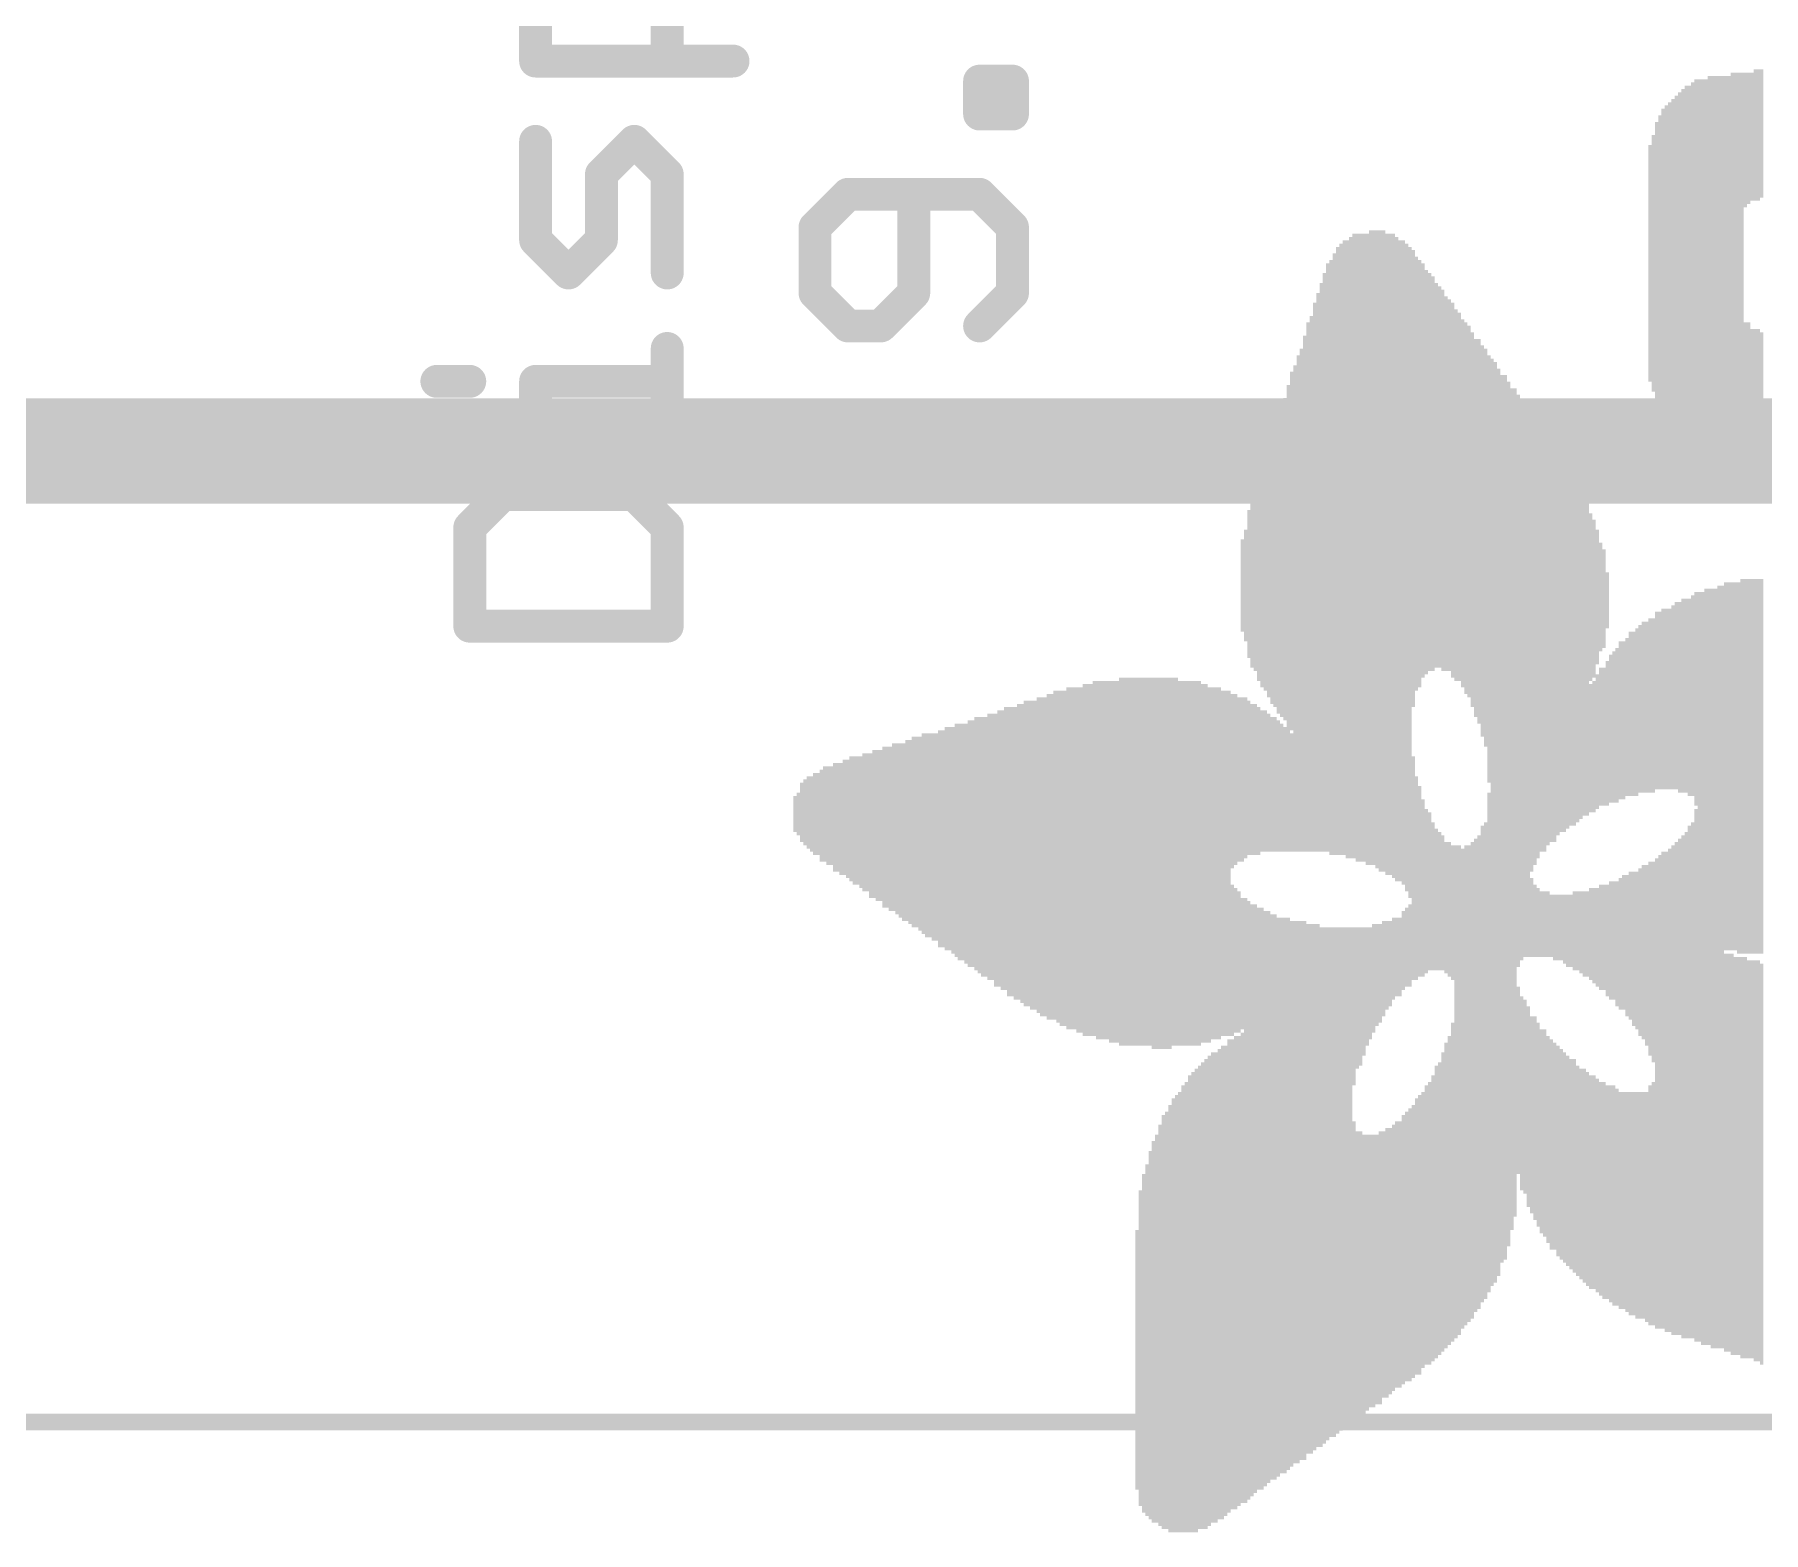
# Model space of a CAD drawing. Extents: x -12.5 to 70.1, y -12.4 to 85.2.
# Drawn here: x 11.55 to 24.9, y 2.15 to 13.72 of the extents above; entities that cross this region are included whole.
import ezdxf

# ---------------------------------------------------------------- set-up
doc = ezdxf.new("R2010")
doc.units = 0
for name, color, linetype in [('16', 132, 'CONTINUOUS'), ('21', 40, 'CONTINUOUS'), ('47', 253, 'CONTINUOUS')]:
    doc.layers.add(name, color=color, linetype=linetype)

# ---------------------------------------------------------------- blocks, each defined once
blk = doc.blocks.new('RECT')
blk.add_solid([(-0.5, -0.5), (0.5, -0.5), (-0.5, 0.5), (0.5, 0.5)])

msp = doc.modelspace()

# ---------------------------------------------------------------- linework, layer by layer
at = {"layer": '16', "const_width": 0.8128}
msp.add_lwpolyline([(34.376, 10.5), (1.25, 10.5)], dxfattribs=at)
at = {"layer": '21', "const_width": 0.254}
for points in [[(15.4201, 13.513), (15.4201, 14.2757)], [(16.437, 14.2757), (16.437, 13.513)], [(16.9454, 13.513), (15.4201, 13.513)], [(18.8498, 13.1038), (18.8498, 13.358)], [(18.8498, 13.358), (19.104, 13.358)], [(19.104, 13.358), (19.104, 13.1038)], [(19.104, 13.1038), (18.8498, 13.1038)], [(15.4201, 12.1301), (15.4201, 12.8928)], [(16.1828, 12.8928), (15.9286, 12.6385)], [(16.437, 12.6385), (16.1828, 12.8928)], [(15.9286, 12.6385), (15.9286, 12.1301)], [(16.437, 11.8759), (16.437, 12.6385)], [(17.8329, 12.4835), (17.5787, 12.2293)], [(18.8498, 12.4835), (17.8329, 12.4835)], [(18.3414, 11.7208), (18.3414, 12.4835)], [(19.104, 12.2293), (18.8498, 12.4835)], [(17.5787, 12.2293), (17.5787, 11.7208)], [(19.104, 11.7208), (19.104, 12.2293)], [(15.6744, 11.8759), (15.4201, 12.1301)], [(15.9286, 12.1301), (15.6744, 11.8759)], [(17.5787, 11.7208), (17.8329, 11.4666)], [(18.0871, 11.4666), (18.3414, 11.7208)], [(18.8498, 11.4666), (19.104, 11.7208)], [(17.8329, 11.4666), (18.0871, 11.4666)], [(16.437, 10.7845), (16.437, 11.2929)], [(14.6575, 11.0387), (14.9117, 11.0387)], [(15.4201, 10.7845), (15.4201, 11.0387)], [(15.4201, 11.0387), (16.437, 11.0387)], [(15.1659, 10.1642), (14.9117, 9.9099)], [(16.1828, 10.1642), (15.1659, 10.1642)], [(16.437, 9.9099), (16.1828, 10.1642)], [(14.9117, 9.9099), (14.9117, 9.1473)], [(16.437, 9.1473), (16.437, 9.9099)], [(14.9117, 9.1473), (16.437, 9.1473)]]:
    msp.add_lwpolyline(points, dxfattribs=at)
at = {"layer": '21', "const_width": 0.127}
for points in [[(15.4201, 13.5765, 1), (15.4201, 13.4495)], [(16.9454, 13.4495, 1), (16.9454, 13.5765)], [(15.3566, 13.513, 1), (15.4836, 13.513)], [(16.3735, 13.513, 1), (16.5005, 13.513)], [(18.9133, 13.358, 1), (18.7863, 13.358)], [(18.8498, 13.4215, 1), (18.8498, 13.2945)], [(19.1675, 13.358, 1), (19.0405, 13.358)], [(19.104, 13.2945, 1), (19.104, 13.4215)], [(18.8498, 13.1673, 1), (18.8498, 13.0403)], [(19.104, 13.0403, 1), (19.104, 13.1673)], [(18.7863, 13.1038, 1), (18.9133, 13.1038)], [(19.0405, 13.1038, 1), (19.1675, 13.1038)], [(15.4836, 12.8928, 1), (15.3566, 12.8928)], [(16.2277, 12.9377, 1), (16.1379, 12.8479)], [(16.2277, 12.8479, 1), (16.1379, 12.9377)], [(15.9921, 12.6385, 1), (15.8651, 12.6385)], [(15.8837, 12.6834, 1), (15.9735, 12.5936)], [(16.5005, 12.6385, 1), (16.3735, 12.6385)], [(16.3921, 12.5936, 1), (16.4819, 12.6834)], [(17.8329, 12.547, 1), (17.8329, 12.42)], [(17.8778, 12.4386, 1), (17.788, 12.5284)], [(18.4049, 12.4835, 1), (18.2779, 12.4835)], [(18.8947, 12.5284, 1), (18.8049, 12.4386)], [(18.8498, 12.42, 1), (18.8498, 12.547)], [(17.6422, 12.2293, 1), (17.5152, 12.2293)], [(17.5338, 12.2742, 1), (17.6236, 12.1844)], [(19.1675, 12.2293, 1), (19.0405, 12.2293)], [(19.0591, 12.1844, 1), (19.1489, 12.2742)], [(15.465, 12.175, 1), (15.3752, 12.0852)], [(15.3566, 12.1301, 1), (15.4836, 12.1301)], [(15.8651, 12.1301, 1), (15.9921, 12.1301)], [(15.9735, 12.0852, 1), (15.8837, 12.175)], [(15.6294, 11.9208, 1), (15.7193, 11.831)], [(15.6294, 11.831, 1), (15.7193, 11.9208)], [(16.3735, 11.8759, 1), (16.5005, 11.8759)], [(17.6236, 11.7657, 1), (17.5338, 11.6759)], [(17.5152, 11.7208, 1), (17.6422, 11.7208)], [(18.2779, 11.7208, 1), (18.4049, 11.7208)], [(18.3863, 11.6759, 1), (18.2964, 11.7657)], [(19.0405, 11.7208, 1), (19.1675, 11.7208)], [(19.1489, 11.6759, 1), (19.0591, 11.7657)], [(17.8329, 11.5301, 1), (17.8329, 11.4031)], [(17.788, 11.4217, 1), (17.8778, 11.5115)], [(18.0422, 11.5115, 1), (18.132, 11.4217)], [(18.0871, 11.4031, 1), (18.0871, 11.5301)], [(18.8049, 11.5115, 1), (18.8947, 11.4217)], [(16.5005, 11.2929, 1), (16.3735, 11.2929)], [(14.6575, 11.1022, 1), (14.6575, 10.9752)], [(14.9117, 10.9752, 1), (14.9117, 11.1022)], [(15.4836, 11.0387, 1), (15.3566, 11.0387)], [(15.4201, 11.1022, 1), (15.4201, 10.9752)], [(16.437, 10.9752, 1), (16.437, 11.1022)], [(15.3566, 10.7845, 1), (15.4836, 10.7845)], [(16.3735, 10.7845, 1), (16.5005, 10.7845)], [(15.1659, 10.2277, 1), (15.1659, 10.1007)], [(15.2108, 10.1193, 1), (15.121, 10.2091)], [(16.2277, 10.2091, 1), (16.1379, 10.1193)], [(16.1828, 10.1007, 1), (16.1828, 10.2277)], [(14.9752, 9.9099, 1), (14.8482, 9.9099)], [(14.8668, 9.9548, 1), (14.9566, 9.865)], [(16.5005, 9.9099, 1), (16.3735, 9.9099)], [(16.3921, 9.865, 1), (16.4819, 9.9548)], [(14.9117, 9.2108, 1), (14.9117, 9.0838)], [(16.437, 9.0838, 1), (16.437, 9.2108)], [(14.8482, 9.1473, 1), (14.9752, 9.1473)], [(16.3735, 9.1473, 1), (16.5005, 9.1473)]]:
    msp.add_lwpolyline(points, format="xyb", dxfattribs=at)
at = {"layer": '47', "const_width": 0.13}
msp.add_lwpolyline([(3, 3), (52.75, 3)], dxfattribs=at)

# ---------------------------------------------------------------- block references
at = {"layer": '21', "yscale": 0.0254, "rotation": 90}
for p, xscale in [((24.384, 11.9634), 2.8194), ((24.4094, 11.9634), 2.8194), ((24.4348, 11.9634), 2.8194), ((24.4602, 11.9634), 2.8194), ((24.4856, 11.9761), 2.8448), ((24.511, 11.9634), 2.8702), ((24.5364, 11.9634), 2.8702), ((24.5618, 11.9634), 2.8702), ((24.5872, 11.9634), 2.8702), ((24.6126, 11.9634), 2.8702), ((24.638, 11.9634), 2.8702), ((24.6634, 11.9634), 2.921), ((24.6888, 11.9634), 2.921), ((24.7142, 11.9634), 2.921), ((24.7396, 11.9634), 2.921), ((24.765, 12.9032), 1.0414), ((24.7904, 12.9159), 1.016), ((24.8158, 12.9286), 0.9906), ((24.8412, 12.9413), 1.016), ((24.8666, 12.9413), 1.016), ((24.892, 12.954), 0.9906), ((24.2316, 11.9634), 2.5654), ((24.257, 11.9634), 2.6162), ((24.2824, 11.9634), 2.667), ((24.3078, 11.9634), 2.7178), ((24.3332, 11.9634), 2.7178), ((24.3586, 11.9634), 2.7686), ((24.1046, 11.9507), 2.286), ((24.13, 11.9634), 2.3622), ((24.1554, 11.9634), 2.413), ((24.1808, 11.9634), 2.4638), ((24.2062, 11.9634), 2.5146), ((24.0792, 11.9507), 2.1844), ((24.0284, 11.9507), 1.8288), ((24.0538, 11.9507), 1.9812), ((21.717, 9.7536), 4.8006), ((21.7424, 9.7663), 4.826), ((21.7678, 9.7536), 4.8514), ((21.7932, 9.7536), 4.8514), ((21.8186, 9.7536), 4.8514), ((21.844, 9.7409), 4.8768), ((21.8694, 9.7536), 4.9022), ((21.8948, 9.7536), 4.9022), ((21.9202, 9.7409), 4.9276), ((21.9456, 9.7282), 4.953), ((21.971, 9.7282), 4.953), ((21.9964, 9.7028), 4.953), ((22.0218, 9.7028), 4.953), ((22.0472, 9.6901), 4.9784), ((22.0726, 9.6647), 4.9784), ((21.59, 9.7028), 4.6482), ((21.6154, 9.7282), 4.699), ((21.6408, 9.7409), 4.7244), ((21.6662, 9.7536), 4.7498), ((21.6916, 9.7409), 4.7752), ((22.098, 9.652), 4.953), ((22.1234, 9.6393), 4.9784), ((22.1488, 9.6012), 5.0038), ((22.1742, 9.5631), 5.0292), ((22.1996, 10.287), 3.5306), ((21.5392, 9.6774), 4.5466), ((21.5646, 9.6774), 4.5974), ((22.225, 10.3251), 3.3528), ((22.2504, 10.3251), 3.302), ((22.2758, 10.3505), 3.2004), ((22.3012, 10.3378), 3.1242), ((21.4884, 9.6012), 4.3942), ((21.5138, 9.6393), 4.4704), ((22.3266, 10.3378), 3.0734), ((22.352, 10.3251), 3.048), ((22.3774, 10.3124), 2.9718), ((22.4028, 10.2997), 2.9464), ((21.4376, 9.525), 4.2418), ((21.463, 9.5631), 4.318), ((22.4282, 10.2743), 2.9464), ((22.4536, 10.2489), 2.8956), ((22.479, 10.2362), 2.8702), ((22.5044, 10.1981), 2.8956), ((21.3868, 9.4488), 4.0894), ((21.4122, 9.4742), 4.1402), ((22.5298, 10.16), 2.8702), ((22.5552, 10.1473), 2.8448), ((22.5806, 10.0965), 2.8448), ((22.606, 10.0584), 2.8702), ((24.765, 10.9982), 0.9906), ((24.7904, 10.9982), 0.9906), ((21.3614, 9.398), 3.9878), ((22.6314, 10.033), 2.8702), ((22.6568, 9.9695), 2.8956), ((22.6822, 9.906), 2.921), ((22.7076, 9.8806), 2.9718), ((24.8158, 10.9728), 0.9398), ((24.8412, 10.9728), 0.9398), ((24.8666, 10.9601), 0.9652), ((24.892, 10.9474), 0.9398), ((21.3106, 9.3218), 3.8354), ((21.336, 9.3472), 3.8862), ((22.733, 9.8044), 3.0226), ((22.7584, 9.7536), 3.0734), ((22.7838, 9.5885), 3.302), ((21.2598, 9.7282), 2.7686), ((21.2852, 9.2837), 3.7592), ((22.8092, 7.6327), 7.1628), ((22.8346, 7.6327), 7.112), ((22.86, 7.6327), 7.0104), ((22.8854, 7.6581), 6.858), ((22.9108, 7.6708), 6.8326), ((21.2344, 9.2075), 3.6068), ((22.9362, 7.6962), 6.6802), ((22.9616, 7.7343), 6.5024), ((22.987, 7.7851), 6.4008), ((21.1836, 9.652), 2.413), ((21.209, 9.6647), 2.4892), ((23.0124, 8.7249), 4.4196), ((23.0378, 8.7249), 4.318), ((23.0632, 8.7249), 4.2672), ((23.0886, 8.7122), 4.2418), ((21.1582, 9.6266), 2.3114), ((23.114, 9.017), 3.5306), ((23.1394, 9.0297), 3.4544), ((23.1648, 9.0297), 3.3528), ((21.1074, 9.5885), 2.0828), ((21.1328, 9.6012), 2.159), ((23.1902, 9.0424), 3.2766), ((23.2156, 9.0297), 3.2512), ((23.241, 9.0297), 3.1496), ((23.2664, 9.017), 3.0734), ((23.2918, 9.017), 3.0734), ((21.0566, 9.5504), 1.8034), ((21.082, 9.5631), 1.9304), ((23.3172, 9.017), 2.9718), ((23.3426, 9.0043), 2.8956), ((23.368, 9.0043), 2.8956), ((21.0058, 9.5123), 1.5748), ((21.0312, 9.5377), 1.7272), ((23.3934, 8.9916), 2.8194), ((23.4188, 8.9662), 2.7178), ((23.4442, 8.9662), 2.7178), ((20.9804, 9.4996), 1.397), ((23.4696, 8.9408), 2.6162), ((23.495, 8.9281), 2.54), ((23.5204, 8.9281), 2.4892), ((20.9296, 9.4742), 1.143), ((20.955, 9.4869), 1.3208), ((23.5458, 8.89), 2.413), ((23.5712, 9.3726), 1.2954), ((20.9042, 9.4615), 0.8636), ((23.5966, 9.3599), 1.2192), ((23.622, 9.3726), 1.0414), ((20.8788, 9.4615), 0.7112), ((23.6474, 9.3726), 0.8382), ((23.6728, 9.3599), 0.762), ((23.6982, 9.3472), 0.4318), ((24.6126, 8.0645), 2.8448), ((24.638, 8.0645), 2.8448), ((24.6634, 8.0645), 2.8448), ((24.6888, 8.0645), 2.8448), ((24.7142, 8.0518), 2.8702), ((24.7396, 8.0645), 2.8956), ((24.765, 8.0645), 2.8956), ((24.7904, 8.0645), 2.8956), ((24.8158, 8.0645), 2.8956), ((24.8412, 8.0645), 2.8956), ((24.8666, 8.0645), 2.8956), ((24.892, 8.0645), 2.8956), ((24.2824, 8.6106), 1.4986), ((24.3078, 8.6106), 1.4986), ((24.3332, 8.5979), 1.524), ((24.3586, 8.6106), 1.5494), ((24.384, 8.5852), 1.651), ((24.4094, 6.5151), 5.7912), ((24.4348, 6.5024), 5.8166), ((24.4602, 6.5151), 5.842), ((24.4856, 6.5151), 5.842), ((24.511, 6.5024), 5.8674), ((24.5364, 6.5024), 5.8674), ((24.5618, 6.5151), 5.8928), ((24.5872, 6.5151), 5.8928), ((24.0792, 8.5725), 1.3716), ((24.1046, 8.5725), 1.3716), ((24.13, 8.5852), 1.397), ((24.1554, 8.5852), 1.397), ((24.1808, 8.5852), 1.397), ((24.2062, 8.5979), 1.4224), ((24.2316, 8.6106), 1.4478), ((24.257, 8.5979), 1.4732), ((23.876, 8.4709), 1.27), ((23.9014, 8.4709), 1.27), ((23.9268, 8.4836), 1.2954), ((23.9522, 8.509), 1.2954), ((23.9776, 8.5217), 1.3208), ((24.003, 8.5217), 1.3208), ((24.0284, 8.5344), 1.3462), ((24.0538, 8.5344), 1.3462), ((23.749, 8.3693), 1.1684), ((23.7744, 8.382), 1.1938), ((23.7998, 8.4201), 1.2192), ((23.8252, 8.4201), 1.2192), ((23.8506, 8.4455), 1.2192), ((23.6474, 8.2931), 1.0668), ((23.6728, 8.2931), 1.0668), ((23.6982, 8.3185), 1.1176), ((23.7236, 8.3566), 1.143), ((19.6596, 7.3406), 2.7178), ((19.685, 7.3406), 2.7178), ((19.7104, 7.3406), 2.7178), ((19.7358, 7.3533), 2.7432), ((19.7612, 7.3406), 2.7686), ((19.7866, 7.3406), 2.7686), ((19.812, 7.3406), 2.7686), ((19.8374, 7.3406), 2.7686), ((19.8628, 7.3279), 2.794), ((19.8882, 7.3279), 2.794), ((19.9136, 7.3279), 2.794), ((19.939, 7.3279), 2.8448), ((19.9644, 7.3279), 2.8448), ((19.9898, 7.3279), 2.8448), ((20.0152, 7.3279), 2.8448), ((20.0406, 7.3279), 2.8448), ((20.066, 7.3279), 2.8448), ((20.0914, 7.3279), 2.8448), ((20.1168, 7.3279), 2.8448), ((20.1422, 7.3279), 2.8448), ((20.1676, 7.3279), 2.8448), ((20.193, 7.3152), 2.8702), ((20.2184, 7.3152), 2.8702), ((20.2438, 7.3152), 2.8702), ((20.2692, 7.3152), 2.8702), ((20.2946, 7.3152), 2.8702), ((20.32, 7.3152), 2.8702), ((20.3454, 7.3279), 2.8448), ((20.3708, 7.3279), 2.8448), ((20.3962, 7.3152), 2.8194), ((20.4216, 7.3152), 2.8194), ((20.447, 7.3152), 2.8194), ((20.4724, 7.3152), 2.8194), ((20.4978, 7.3152), 2.8194), ((20.5232, 7.3152), 2.8194), ((20.5486, 7.3152), 2.8194), ((20.574, 7.3152), 2.7686), ((20.5994, 7.3152), 2.7686), ((23.5712, 8.2042), 0.9906), ((23.5966, 8.2169), 1.016), ((23.622, 8.255), 1.0414), ((19.1516, 7.4041), 2.286), ((19.177, 7.3914), 2.3114), ((19.2024, 7.3914), 2.3622), ((19.2278, 7.3914), 2.3622), ((19.2532, 7.3787), 2.3876), ((19.2786, 7.3787), 2.3876), ((19.304, 7.3787), 2.4384), ((19.3294, 7.366), 2.4638), ((19.3548, 7.366), 2.4638), ((19.3802, 7.366), 2.5146), ((19.4056, 7.366), 2.5146), ((19.431, 7.3787), 2.54), ((19.4564, 7.366), 2.5654), ((19.4818, 7.3533), 2.5908), ((19.5072, 7.3533), 2.5908), ((19.5326, 7.3533), 2.6416), ((19.558, 7.3533), 2.6416), ((19.5834, 7.3533), 2.6416), ((19.6088, 7.3406), 2.667), ((19.6342, 7.3406), 2.667), ((20.6248, 7.3025), 2.7432), ((20.6502, 7.3152), 2.7178), ((20.6756, 7.3152), 2.7178), ((20.701, 7.3152), 2.7178), ((20.7264, 7.3152), 2.667), ((20.7518, 7.3152), 2.667), ((20.7772, 7.3152), 2.667), ((20.8026, 7.9502), 1.3462), ((20.828, 7.9629), 1.3208), ((20.8534, 7.9629), 1.27), ((20.8788, 7.9629), 1.27), ((20.9042, 7.9756), 1.2446), ((20.9296, 7.9756), 1.1938), ((20.955, 7.9629), 1.1684), ((20.9804, 7.9629), 1.1684), ((18.7706, 7.4676), 1.905), ((18.796, 7.4676), 1.905), ((18.8214, 7.4676), 1.9558), ((18.8468, 7.4549), 1.9812), ((18.8722, 7.4422), 2.0066), ((18.8976, 7.4422), 2.0066), ((18.923, 7.4422), 2.0574), ((18.9484, 7.4422), 2.0574), ((18.9738, 7.4168), 2.1082), ((18.9992, 7.4295), 2.1336), ((19.0246, 7.4168), 2.159), ((19.05, 7.4295), 2.1844), ((19.0754, 7.4041), 2.2352), ((19.1008, 7.4041), 2.2352), ((19.1262, 7.3914), 2.2606), ((21.0058, 7.9502), 1.143), ((21.0312, 7.9502), 1.0922), ((21.0566, 7.9502), 1.0922), ((21.082, 7.9375), 1.0668), ((21.1074, 7.9248), 1.0414), ((21.1328, 7.9248), 1.0414), ((21.1582, 7.9121), 1.016), ((18.3388, 7.5565), 1.4732), ((18.3642, 7.5565), 1.4732), ((18.3896, 7.5438), 1.4986), ((18.415, 7.5438), 1.5494), ((18.4404, 7.5311), 1.5748), ((18.4658, 7.5311), 1.5748), ((18.4912, 7.5184), 1.6002), ((18.5166, 7.5184), 1.6002), ((18.542, 7.5057), 1.6764), ((18.5674, 7.5057), 1.6764), ((18.5928, 7.5057), 1.7272), ((18.6182, 7.5057), 1.7272), ((18.6436, 7.493), 1.7526), ((18.669, 7.493), 1.8034), ((18.6944, 7.4803), 1.8288), ((18.7198, 7.4803), 1.8288), ((18.7452, 7.4676), 1.8542), ((21.1836, 7.8994), 0.9906), ((21.209, 7.8867), 0.9652), ((21.2598, 7.8613), 0.9144), ((17.9578, 7.6327), 1.0668), ((17.9832, 7.6327), 1.0668), ((18.0086, 7.6073), 1.1176), ((18.034, 7.62), 1.143), ((18.0594, 7.6073), 1.1684), ((18.0848, 7.6073), 1.1684), ((18.1102, 7.5946), 1.2446), ((18.1356, 7.5946), 1.2446), ((18.161, 7.5819), 1.27), ((18.1864, 7.5946), 1.2954), ((18.2118, 7.5819), 1.3208), ((18.2372, 7.5692), 1.3462), ((18.2626, 7.5565), 1.3716), ((18.288, 7.5692), 1.397), ((18.3134, 7.5565), 1.4224), ((17.5768, 7.6962), 0.635), ((17.6022, 7.6962), 0.635), ((17.6276, 7.6835), 0.7112), ((17.653, 7.6962), 0.7366), ((17.6784, 7.6835), 0.762), ((17.7038, 7.6835), 0.762), ((17.7292, 7.6708), 0.8382), ((17.7546, 7.6708), 0.8382), ((17.78, 7.6581), 0.8636), ((17.8054, 7.6708), 0.889), ((17.8308, 7.6581), 0.9144), ((17.8562, 7.6581), 0.9652), ((17.8816, 7.6454), 0.9906), ((17.907, 7.6454), 0.9906), ((17.9324, 7.6327), 1.016), ((22.1996, 7.2771), 1.7272), ((17.4752, 7.7089), 0.4572), ((17.5006, 7.7089), 0.508), ((17.526, 7.7089), 0.5588), ((17.5514, 7.6962), 0.5842), ((22.225, 7.2009), 1.5748), ((22.2504, 7.1755), 1.4732), ((17.4244, 7.6962), 0.2794), ((17.4498, 7.6962), 0.3302), ((22.2758, 7.1247), 1.3716), ((22.7838, 5.9309), 3.8608), ((22.3012, 7.0993), 1.27), ((22.3266, 7.0993), 1.2192), ((22.352, 7.0612), 1.143), ((22.7584, 5.7912), 3.683), ((24.3586, 5.6388), 3.9878), ((24.384, 5.6769), 4.1148), ((22.3774, 7.0358), 1.0922), ((22.4028, 7.0231), 1.0668), ((22.4282, 7.0104), 1.0414), ((22.4536, 6.9723), 1.016), ((22.479, 6.9596), 1.0414), ((22.6568, 5.6388), 3.683), ((22.6822, 5.6769), 3.6576), ((22.7076, 5.7023), 3.6576), ((22.733, 5.7658), 3.683), ((24.2316, 5.5753), 3.81), ((24.257, 5.588), 3.8354), ((24.2824, 5.588), 3.8862), ((24.3078, 5.6007), 3.9116), ((24.3332, 5.6261), 3.9624), ((22.5044, 6.9342), 1.0414), ((22.5298, 5.5499), 3.81), ((22.5552, 5.5626), 3.7846), ((22.5806, 5.5753), 3.7084), ((22.606, 5.6007), 3.7084), ((22.6314, 5.6134), 3.683), ((24.0792, 5.5372), 3.6322), ((24.1046, 5.5499), 3.6576), ((24.13, 5.5626), 3.683), ((24.1554, 5.5499), 3.7084), ((24.1808, 5.5626), 3.7338), ((24.2062, 5.5626), 3.7846), ((23.8252, 6.7056), 1.0414), ((23.8506, 6.6802), 1.0922), ((23.876, 6.6802), 1.143), ((23.9014, 6.6548), 1.1938), ((23.9268, 6.6421), 1.2192), ((23.9522, 6.6294), 1.2954), ((23.9776, 6.6294), 1.3462), ((24.003, 6.604), 1.397), ((24.0284, 6.5786), 1.4986), ((24.0538, 6.5532), 1.5494), ((20.8026, 6.5659), 1.1684), ((20.828, 6.5659), 1.1176), ((20.8534, 6.5532), 1.0922), ((23.114, 6.8961), 0.6096), ((23.1394, 6.8707), 0.5588), ((23.1648, 6.858), 0.5334), ((23.1902, 6.8453), 0.508), ((23.2156, 6.8453), 0.508), ((23.241, 6.8453), 0.508), ((23.4442, 6.7945), 0.6096), ((23.4696, 6.7945), 0.6096), ((23.495, 6.7818), 0.635), ((23.5204, 6.7691), 0.6604), ((23.5458, 6.7691), 0.6604), ((23.5712, 6.7691), 0.7112), ((23.5966, 6.7564), 0.7366), ((23.622, 6.7437), 0.762), ((23.6474, 6.7437), 0.8128), ((23.6728, 6.7437), 0.8128), ((23.6982, 6.7183), 0.8636), ((23.7236, 6.7183), 0.9144), ((23.749, 6.7183), 0.9144), ((23.7744, 6.6929), 0.9652), ((23.7998, 6.6929), 1.016), ((20.8788, 6.5405), 1.016), ((20.9042, 4.7117), 4.6736), ((20.9296, 4.7117), 4.6228), ((20.955, 4.7117), 4.572), ((20.9804, 4.7244), 4.5466), ((21.0058, 4.7244), 4.4958), ((21.0312, 4.7244), 4.4958), ((21.0566, 4.7244), 4.445), ((21.082, 4.7371), 4.4196), ((22.1234, 6.6421), 0.6096), ((22.1488, 6.6675), 0.6096), ((22.1742, 6.6802), 0.635), ((23.2664, 6.8326), 0.4826), ((23.2918, 6.8199), 0.508), ((23.3172, 6.8199), 0.508), ((23.3426, 6.8199), 0.508), ((23.368, 6.8072), 0.5334), ((23.3934, 6.7945), 0.5588), ((23.4188, 6.7945), 0.5588), ((21.1074, 4.7371), 4.3688), ((21.1328, 4.7371), 4.3688), ((21.1582, 4.7371), 4.318), ((21.1836, 4.7498), 4.2926), ((21.209, 4.7498), 4.2926), ((21.2344, 4.7625), 4.2672), ((21.2598, 4.7625), 4.2164), ((21.2852, 4.7752), 4.191), ((21.3106, 4.7752), 4.191), ((21.336, 4.7879), 4.1656), ((21.3614, 4.7879), 4.1656), ((21.3868, 4.8006), 4.0894), ((21.4122, 4.8006), 4.0894), ((21.4376, 4.8133), 4.064), ((21.463, 4.826), 4.0386), ((21.4884, 4.8133), 4.0132), ((21.5138, 4.826), 3.9878), ((21.5392, 4.8387), 3.9624), ((21.5646, 4.8514), 3.937), ((21.59, 4.8514), 3.937), ((21.6154, 4.8641), 3.9116), ((21.6408, 4.8768), 3.8862), ((21.6662, 4.8895), 3.8608), ((21.6916, 4.9022), 3.8354), ((21.717, 4.9022), 3.8354), ((21.7424, 6.2103), 1.2192), ((21.7678, 6.2738), 1.0922), ((21.7932, 6.2865), 1.0668), ((21.8186, 6.3246), 0.9906), ((21.844, 6.3627), 0.9144), ((21.8694, 6.3881), 0.8636), ((21.8948, 6.4262), 0.8382), ((21.9202, 6.4516), 0.7874), ((21.9456, 6.4643), 0.762), ((21.971, 6.5024), 0.7366), ((21.9964, 6.5278), 0.6858), ((22.0218, 6.5405), 0.6604), ((22.0472, 6.5786), 0.635), ((22.0726, 6.5913), 0.6096), ((22.098, 6.5913), 0.6096), ((24.6126, 5.08), 3.0734), ((24.638, 5.08), 3.0734), ((24.6634, 5.0673), 3.0988), ((24.6888, 5.0546), 3.0734), ((24.7142, 5.0546), 3.0734), ((24.7396, 5.0419), 3.0988), ((24.765, 5.0419), 3.0988), ((24.7904, 5.0292), 3.0734), ((24.8158, 5.0292), 3.0734), ((24.8412, 5.0165), 3.0988), ((24.8666, 5.0165), 3.0988), ((24.892, 4.9911), 3.0988), ((23.0124, 5.6388), 1.4478), ((23.0378, 5.5372), 1.4986), ((23.0632, 5.5118), 1.4986), ((23.0886, 5.4356), 1.5494), ((22.5044, 4.8514), 2.4638), ((23.114, 5.3721), 1.524), ((23.1394, 5.3467), 1.5748), ((23.1648, 5.2959), 1.5748), ((23.1902, 5.2451), 1.5748), ((23.2156, 5.2324), 1.6002), ((20.701, 4.064), 3.6322), ((20.7264, 4.0767), 3.6576), ((20.7518, 4.0894), 3.6322), ((20.7772, 4.1275), 3.6576), ((20.8026, 4.1402), 3.6322), ((20.828, 4.1529), 3.6576), ((20.8534, 4.1656), 3.6322), ((20.8788, 4.191), 3.6322), ((22.4536, 4.7498), 2.3622), ((22.479, 4.7879), 2.3876), ((23.241, 5.1816), 1.6002), ((23.2664, 5.1435), 1.6256), ((23.2918, 5.1308), 1.6002), ((23.3172, 5.0927), 1.6256), ((23.3426, 5.0673), 1.6256), ((20.5486, 3.9624), 3.5814), ((20.574, 3.9751), 3.6068), ((20.5994, 3.9878), 3.6322), ((20.6248, 4.0132), 3.6322), ((20.6502, 4.0386), 3.6322), ((20.6756, 4.0386), 3.6322), ((22.3774, 4.6228), 2.2606), ((22.4028, 4.6482), 2.2606), ((22.4282, 4.699), 2.3114), ((23.368, 5.0419), 1.6256), ((23.3934, 5.0165), 1.6256), ((23.4188, 4.9911), 1.6256), ((23.4442, 4.9784), 1.651), ((23.4696, 4.9403), 1.6256), ((20.447, 3.8862), 3.4798), ((20.4724, 3.9116), 3.5306), ((20.4978, 3.9243), 3.556), ((20.5232, 3.937), 3.5814), ((22.3266, 4.5339), 2.1844), ((22.352, 4.572), 2.2098), ((23.495, 4.9149), 1.6256), ((23.5204, 4.9022), 1.651), ((23.5458, 4.8768), 1.651), ((23.5712, 4.8514), 1.651), ((23.5966, 4.8514), 1.651), ((23.622, 4.826), 1.651), ((23.6474, 4.8006), 1.651), ((23.6728, 4.7879), 1.6764), ((24.0538, 4.6863), 1.8796), ((20.3454, 3.8227), 3.3528), ((20.3708, 3.8354), 3.3782), ((20.3962, 3.8481), 3.4036), ((20.4216, 3.8735), 3.4544), ((22.225, 4.4323), 2.1336), ((22.2504, 4.445), 2.159), ((22.2758, 4.4831), 2.1336), ((22.3012, 4.5212), 2.159), ((23.6982, 4.7752), 1.651), ((23.7236, 4.7625), 1.6764), ((23.749, 4.7498), 1.7018), ((23.7744, 4.7371), 1.6764), ((23.7998, 4.7117), 1.6764), ((23.8252, 4.7117), 1.6764), ((23.8506, 4.699), 1.7018), ((23.876, 4.6863), 1.7272), ((23.9014, 4.6863), 1.7272), ((23.9268, 4.6736), 1.7526), ((23.9522, 4.6736), 1.7526), ((23.9776, 4.6736), 1.7526), ((24.003, 4.6609), 1.778), ((24.0284, 4.6736), 1.8542), ((20.2692, 3.7719), 3.2004), ((20.2946, 3.7846), 3.2258), ((20.32, 3.7973), 3.302), ((22.1234, 4.3307), 2.0828), ((22.1488, 4.3561), 2.0828), ((22.1742, 4.3688), 2.1082), ((22.1996, 4.3942), 2.1082), ((20.2184, 3.7211), 2.9972), ((20.2438, 3.7465), 3.0988), ((21.7424, 4.1656), 2.3114), ((21.7678, 4.1402), 2.2098), ((21.7932, 4.1402), 2.2098), ((21.8186, 4.1402), 2.159), ((21.844, 4.1529), 2.1336), ((21.8694, 4.1656), 2.1082), ((21.8948, 4.1656), 2.1082), ((21.9202, 4.1783), 2.0828), ((21.9456, 4.191), 2.1082), ((21.971, 4.2164), 2.0574), ((21.9964, 4.2291), 2.0828), ((22.0218, 4.2418), 2.0574), ((22.0472, 4.2672), 2.0574), ((22.0726, 4.2926), 2.0574), ((22.098, 4.2926), 2.0574), ((20.1676, 3.6703), 2.8448), ((20.193, 3.6957), 2.9464), ((20.1422, 3.6322), 2.7178), ((20.1168, 3.6068), 2.6162), ((20.0914, 3.5687), 2.4384), ((20.066, 3.4798), 2.0066)]:
    msp.add_blockref('RECT', p, dxfattribs=dict(at, xscale=xscale))

doc.saveas('drawing.dxf')
